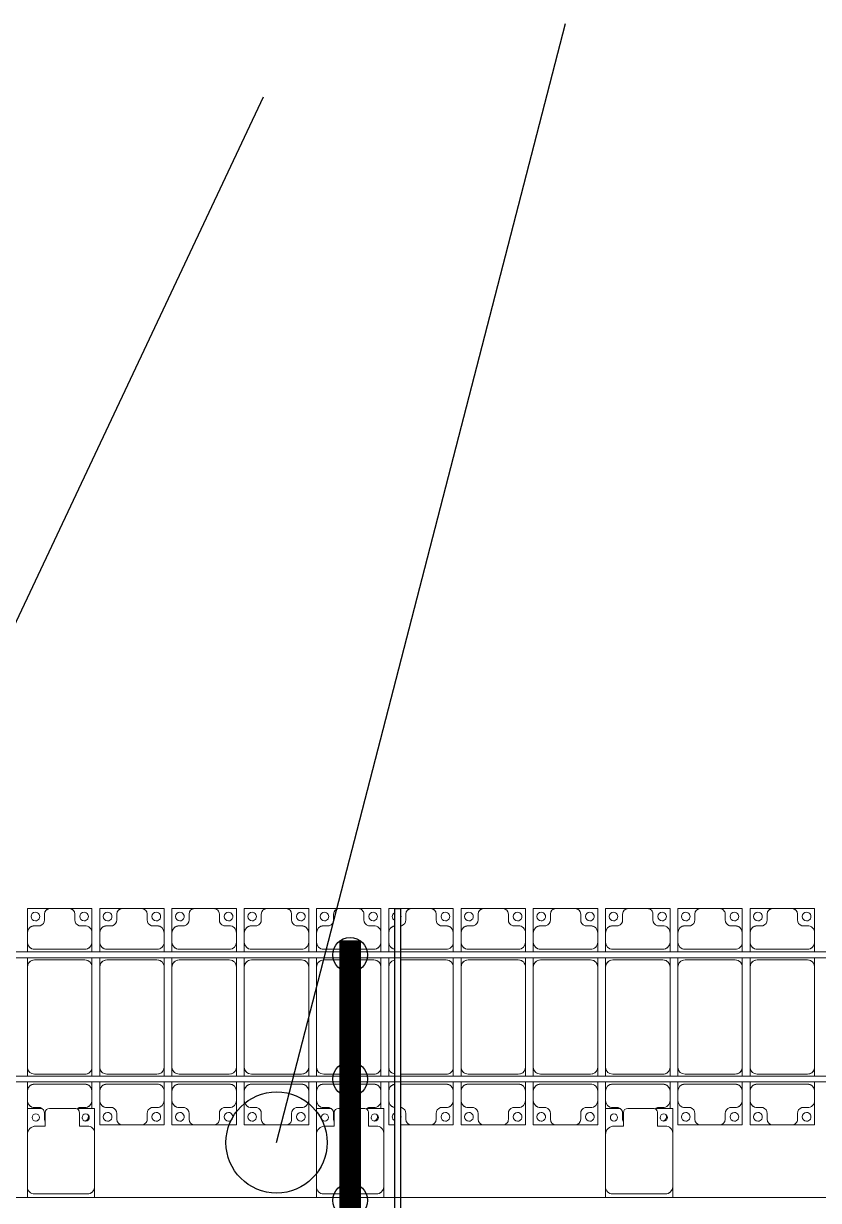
# Model space of a CAD drawing. Header units: millimetres. Extents: x -178706 to 107777, y -87310 to 933.
# Drawn here: x -55151 to -49651, y -7491 to 656 of the extents above; entities that cross this region are included whole.
import ezdxf

# ---------------------------------------------------------------- set-up
doc = ezdxf.new("R2010")
doc.units = ezdxf.units.MM
doc.layers.add('A-GENM', color=13, linetype='Continuous', lineweight=9)
doc.layers.add('S-BEAM', color=12, linetype='Continuous', lineweight=9)
for name, color, linetype in [('GC-BICH NEO', 6, 'Continuous'), ('GC-DAY NEO', 5, 'Continuous'), ('GC-HOP 40x60 GIA CUONG', 1, 'Continuous')]:
    doc.layers.add(name, color=color, linetype=linetype)

# ---------------------------------------------------------------- blocks, each defined once
blk = doc.blocks.new('Dai phao do pin - DẢI PHAO ĐỠ PIN-V58-BỐ TRÍ KHUNG KẾT CẤU BÈ PIN 04')
at = {"layer": 'A-GENM', "color": 7}
for p, q in [((68464.7, 241.6), (68539.7, 241.6)), ((68489.7, 191.6), (68489.7, -173.4)), ((68899.7, 241.6), (68539.7, 241.6)), ((68899.7, 241.6), (69082.2, 241.6)), ((68959.7, 118.2), (68959.7, 181.6)), ((69082.2, 241.6), (69082.2, 142.1)), ((69052.2, 118.2), (68959.7, 118.2)), ((69082.2, -88.2), (69082.2, 88.2)), ((68959.7, -173.4), (68959.7, -118.2)), ((68959.7, -118.2), (69052.2, -118.2)), ((69082.2, -105.4), (69082.2, -223.4)), ((68539.7, -223.4), (68464.7, -223.4)), ((68539.7, -223.4), (68909.7, -223.4)), ((69082.2, -223.4), (68909.7, -223.4))]:
    blk.add_line(p, q, dxfattribs=at)
for centre, radius, start, end in [((68539.7, 191.6), 50, 90, 180), ((68539.7, 191.6), 50, 135, 180), ((68899.7, 181.6), 60, 0, 90), ((68899.7, 181.6), 60, 0, 30), ((69018.6, 183.2), 25, 360, 180), ((69018.6, 183.2), 25, 180, 360), ((69052.2, 88.2), 30, 360, 90), ((69018.6, -161.8), 25, 360, 180), ((69018.6, -161.8), 25, 180, 360), ((69018.6, -161.8), 25, 90, 105), ((69052.2, -88.2), 30, 270, 0), ((69052.2, -88.2), 30, 300, 330), ((68539.7, -173.4), 50, 180, 270), ((68539.7, -173.4), 50, 180, 225), ((68909.7, -173.4), 50, 270, 0), ((68909.7, -173.4), 50, 315, 0)]:
    blk.add_arc(centre, radius, start, end, dxfattribs=at)
blk = doc.blocks.new('Dai phao do pin - DẢI PHAO ĐỠ PIN-V59-BỐ TRÍ KHUNG KẾT CẤU BÈ PIN 04')
at = {"layer": 'A-GENM', "color": 7}
for p, q in [((68464.7, 241.6), (68539.7, 241.6)), ((68489.7, 191.6), (68489.7, -173.4)), ((68899.7, 241.6), (68539.7, 241.6)), ((68899.7, 241.6), (69082.2, 241.6)), ((68959.7, 118.2), (68959.7, 181.6)), ((69082.2, 241.6), (69082.2, 142.1)), ((69052.2, 118.2), (68959.7, 118.2)), ((69082.2, -88.2), (69082.2, 88.2)), ((68959.7, -173.4), (68959.7, -118.2)), ((68959.7, -118.2), (69052.2, -118.2)), ((69082.2, -105.4), (69082.2, -223.4)), ((68539.7, -223.4), (68464.7, -223.4)), ((68539.7, -223.4), (68909.7, -223.4)), ((69082.2, -223.4), (68909.7, -223.4))]:
    blk.add_line(p, q, dxfattribs=at)
for centre, radius, start, end in [((68539.7, 191.6), 50, 90, 180), ((68539.7, 191.6), 50, 135, 180), ((68899.7, 181.6), 60, 0, 90), ((68899.7, 181.6), 60, 0, 30), ((69018.6, 183.2), 25, 360, 180), ((69018.6, 183.2), 25, 180, 360), ((69052.2, 88.2), 30, 360, 90), ((69018.6, -161.8), 25, 360, 180), ((69018.6, -161.8), 25, 180, 360), ((69018.6, -161.8), 25, 90, 105), ((69052.2, -88.2), 30, 270, 0), ((69052.2, -88.2), 30, 300, 330), ((68539.7, -173.4), 50, 180, 270), ((68539.7, -173.4), 50, 180, 225), ((68909.7, -173.4), 50, 270, 0), ((68909.7, -173.4), 50, 315, 0)]:
    blk.add_arc(centre, radius, start, end, dxfattribs=at)
blk = doc.blocks.new('Dầm C52 - Dầm C52-21053-BỐ TRÍ KHUNG KẾT CẤU BÈ PIN 04')
at = {"layer": 'S-BEAM', "color": 1}
blk.add_line((63553.8, -20), (-63553.8, -20), dxfattribs=at)
blk = doc.blocks.new('Dầm C52 - Dầm C52-21054-BỐ TRÍ KHUNG KẾT CẤU BÈ PIN 04')
at = {"layer": 'S-BEAM', "color": 1}
for p, q in [((-63555, 20), (63555, 20)), ((63555, -20), (-63555, -20))]:
    blk.add_line(p, q, dxfattribs=at)
blk = doc.blocks.new('Dầm C52 - Dầm C52-21055-BỐ TRÍ KHUNG KẾT CẤU BÈ PIN 04')
at = {"layer": 'S-BEAM', "color": 1}
for p, q in [((-63556.2, 20), (63556.2, 20)), ((63556.2, -20), (-63556.2, -20))]:
    blk.add_line(p, q, dxfattribs=at)
blk = doc.blocks.new('Dầm C52 - Hộp 40x60-15956-BỐ TRÍ KHUNG KẾT CẤU BÈ PIN 04')
at = {"layer": 'S-BEAM', "color": 3, "lineweight": 25}
for p, q in [((-37158.1, 20), (37158.1, 20)), ((37158.1, 20), (37158.1, -20)), ((37158.1, -20), (-37158.1, -20))]:
    blk.add_line(p, q, dxfattribs=at)
blk = doc.blocks.new('Dai phao do pin - DẢI PHAO ĐỠ PIN-V66-BỐ TRÍ KHUNG KẾT CẤU BÈ PIN 04')
at = {"layer": 'A-GENM', "color": 7}
for p, q in [((68464.7, 241.6), (68539.7, 241.6)), ((68489.7, 191.6), (68489.7, -173.4)), ((68899.7, 241.6), (68539.7, 241.6)), ((68899.7, 241.6), (69082.2, 241.6)), ((68959.7, 118.2), (68959.7, 181.6)), ((69082.2, 241.6), (69082.2, 142.1)), ((69052.2, 118.2), (68959.7, 118.2)), ((69082.2, -88.2), (69082.2, 88.2)), ((68959.7, -173.4), (68959.7, -118.2)), ((68959.7, -118.2), (69052.2, -118.2)), ((69082.2, -105.4), (69082.2, -223.4)), ((68539.7, -223.4), (68464.7, -223.4)), ((68539.7, -223.4), (68909.7, -223.4)), ((69082.2, -223.4), (68909.7, -223.4))]:
    blk.add_line(p, q, dxfattribs=at)
for centre, radius, start, end in [((68539.7, 191.6), 50, 90, 180), ((68539.7, 191.6), 50, 135, 180), ((68899.7, 181.6), 60, 0, 90), ((68899.7, 181.6), 60, 0, 30), ((69018.6, 183.2), 25, 360, 180), ((69018.6, 183.2), 25, 180, 360), ((69052.2, 88.2), 30, 360, 90), ((69018.6, -161.8), 25, 360, 180), ((69018.6, -161.8), 25, 180, 360), ((69018.6, -161.8), 25, 90, 105), ((69052.2, -88.2), 30, 270, 0), ((69052.2, -88.2), 30, 300, 330), ((68539.7, -173.4), 50, 180, 270), ((68539.7, -173.4), 50, 180, 225), ((68909.7, -173.4), 50, 270, 0), ((68909.7, -173.4), 50, 315, 0)]:
    blk.add_arc(centre, radius, start, end, dxfattribs=at)
blk = doc.blocks.new('Dai phaodi lai - DẢI PHAO ĐI LẠI-21666-BỐ TRÍ KHUNG KẾT CẤU BÈ PIN 04')
at = {"layer": 'A-GENM', "color": 7}
for p, q in [((115776.8, 748.4), (115933.1, 748.4)), ((115776.8, 579.3), (115776.8, 748.4)), ((116066.9, 748.4), (115933.1, 748.4)), ((116066.9, 748.4), (116223.2, 748.4)), ((116223.2, 748.4), (116223.2, 579.3)), ((116276.8, 748.4), (116433.1, 748.4)), ((116276.8, 579.3), (116276.8, 748.4)), ((116566.9, 748.4), (116433.1, 748.4)), ((116566.9, 748.4), (116723.2, 748.4)), ((116723.2, 748.4), (116723.2, 579.3)), ((116776.8, 748.4), (116933.1, 748.4)), ((116776.8, 579.3), (116776.8, 748.4)), ((117066.9, 748.4), (116933.1, 748.4)), ((117066.9, 748.4), (117223.2, 748.4)), ((117223.2, 748.4), (117223.2, 579.3)), ((117276.8, 748.4), (117433.1, 748.4)), ((117276.8, 579.3), (117276.8, 748.4)), ((117566.9, 748.4), (117433.1, 748.4)), ((117566.9, 748.4), (117723.2, 748.4)), ((117723.2, 748.4), (117723.2, 579.3)), ((117776.8, 748.4), (117933.1, 748.4)), ((117776.8, 579.3), (117776.8, 748.4)), ((118066.9, 748.4), (117933.1, 748.4)), ((118066.9, 748.4), (118223.2, 748.4)), ((118223.2, 748.4), (118223.2, 579.3)), ((118276.8, 748.4), (118318.3, 748.4)), ((118276.8, 579.3), (118276.8, 748.4)), ((118358.3, 748.4), (118433.1, 748.4)), ((118566.9, 748.4), (118433.1, 748.4)), ((118566.9, 748.4), (118723.2, 748.4)), ((118723.2, 748.4), (118723.2, 579.3)), ((118776.8, 748.4), (118933.1, 748.4)), ((118776.8, 579.3), (118776.8, 748.4)), ((119066.9, 748.4), (118933.1, 748.4)), ((119066.9, 748.4), (119223.2, 748.4)), ((119223.2, 748.4), (119223.2, 579.3)), ((119276.8, 748.4), (119433.1, 748.4)), ((119276.8, 579.3), (119276.8, 748.4)), ((119566.9, 748.4), (119433.1, 748.4)), ((119566.9, 748.4), (119723.2, 748.4)), ((119723.2, 748.4), (119723.2, 579.3)), ((119776.8, 748.4), (119933.1, 748.4)), ((119776.8, 579.3), (119776.8, 748.4)), ((120066.9, 748.4), (119933.1, 748.4)), ((120066.9, 748.4), (120223.2, 748.4)), ((120223.2, 748.4), (120223.2, 579.3)), ((120276.8, 748.4), (120433.1, 748.4)), ((120276.8, 579.3), (120276.8, 748.4)), ((120566.9, 748.4), (120433.1, 748.4)), ((120566.9, 748.4), (120723.2, 748.4)), ((120723.2, 748.4), (120723.2, 579.3)), ((120776.8, 748.4), (120933.1, 748.4)), ((120776.8, 579.3), (120776.8, 748.4)), ((121066.9, 748.4), (120933.1, 748.4)), ((121066.9, 748.4), (121223.2, 748.4)), ((121223.2, 748.4), (121223.2, 579.3)), ((115895.1, 710.4), (115895.1, 670.7)), ((116104.9, 670.7), (116104.9, 710.4)), ((116395.1, 710.4), (116395.1, 670.7)), ((116604.9, 670.7), (116604.9, 710.4)), ((116895.1, 710.4), (116895.1, 670.7)), ((117104.9, 670.7), (117104.9, 710.4)), ((117395.1, 710.4), (117395.1, 670.7)), ((117604.9, 670.7), (117604.9, 710.4)), ((117895.1, 710.4), (117895.1, 670.7)), ((118104.9, 670.7), (118104.9, 710.4)), ((118395.1, 710.4), (118395.1, 670.7)), ((118604.9, 670.7), (118604.9, 710.4)), ((118895.1, 710.4), (118895.1, 670.7)), ((119104.9, 670.7), (119104.9, 710.4)), ((119395.1, 710.4), (119395.1, 670.7)), ((119604.9, 670.7), (119604.9, 710.4)), ((119895.1, 710.4), (119895.1, 670.7)), ((120104.9, 670.7), (120104.9, 710.4)), ((120395.1, 710.4), (120395.1, 670.7)), ((120604.9, 670.7), (120604.9, 710.4)), ((120895.1, 710.4), (120895.1, 670.7)), ((121104.9, 670.7), (121104.9, 710.4)), ((115776.8, 579.3), (115776.8, 516.7)), ((115864.3, 629.3), (115826.8, 629.3)), ((116173.2, 629.3), (116135.7, 629.3)), ((116223.2, 516.7), (116223.2, 579.3)), ((116276.8, 579.3), (116276.8, 516.7)), ((116364.3, 629.3), (116326.8, 629.3)), ((116673.2, 629.3), (116635.7, 629.3)), ((116723.2, 516.7), (116723.2, 579.3)), ((116776.8, 579.3), (116776.8, 516.7)), ((116864.3, 629.3), (116826.8, 629.3)), ((117173.2, 629.3), (117135.7, 629.3)), ((117223.2, 516.7), (117223.2, 579.3)), ((117276.8, 579.3), (117276.8, 516.7)), ((117364.3, 629.3), (117326.8, 629.3)), ((117673.2, 629.3), (117635.7, 629.3)), ((117723.2, 516.7), (117723.2, 579.3)), ((117776.8, 579.3), (117776.8, 516.7)), ((117864.3, 629.3), (117826.8, 629.3)), ((118173.2, 629.3), (118135.7, 629.3)), ((118223.2, 516.7), (118223.2, 579.3)), ((118276.8, 579.3), (118276.8, 516.7)), ((118364.3, 629.3), (118358.3, 629.3)), ((118673.2, 629.3), (118635.7, 629.3)), ((118723.2, 516.7), (118723.2, 579.3)), ((118776.8, 579.3), (118776.8, 516.7)), ((118864.3, 629.3), (118826.8, 629.3)), ((119173.2, 629.3), (119135.7, 629.3)), ((119223.2, 516.7), (119223.2, 579.3)), ((119276.8, 579.3), (119276.8, 516.7)), ((119364.3, 629.3), (119326.8, 629.3)), ((119673.2, 629.3), (119635.7, 629.3)), ((119723.2, 516.7), (119723.2, 579.3)), ((119776.8, 579.3), (119776.8, 516.7)), ((119864.3, 629.3), (119826.8, 629.3)), ((120173.2, 629.3), (120135.7, 629.3)), ((120223.2, 516.7), (120223.2, 579.3)), ((120276.8, 579.3), (120276.8, 516.7)), ((120364.3, 629.3), (120326.8, 629.3)), ((120673.2, 629.3), (120635.7, 629.3)), ((120723.2, 516.7), (120723.2, 579.3)), ((120776.8, 579.3), (120776.8, 516.7)), ((120864.3, 629.3), (120826.8, 629.3)), ((121173.2, 629.3), (121135.7, 629.3)), ((121223.2, 516.7), (121223.2, 579.3)), ((115776.8, 447.9), (115776.8, 516.7)), ((116223.2, 516.7), (116223.2, 447.9)), ((116276.8, 447.9), (116276.8, 516.7)), ((116723.2, 516.7), (116723.2, 447.9)), ((116776.8, 447.9), (116776.8, 516.7)), ((117223.2, 516.7), (117223.2, 447.9)), ((117276.8, 447.9), (117276.8, 516.7)), ((117723.2, 516.7), (117723.2, 447.9)), ((117776.8, 447.9), (117776.8, 516.7)), ((118223.2, 516.7), (118223.2, 447.9)), ((118276.8, 447.9), (118276.8, 516.7)), ((118723.2, 516.7), (118723.2, 447.9)), ((118776.8, 447.9), (118776.8, 516.7)), ((119223.2, 516.7), (119223.2, 447.9)), ((119276.8, 447.9), (119276.8, 516.7)), ((119723.2, 516.7), (119723.2, 447.9)), ((119776.8, 447.9), (119776.8, 516.7)), ((120223.2, 516.7), (120223.2, 447.9)), ((120276.8, 447.9), (120276.8, 516.7)), ((120723.2, 516.7), (120723.2, 447.9)), ((120776.8, 447.9), (120776.8, 516.7)), ((121223.2, 516.7), (121223.2, 447.9)), ((115776.8, 343.3), (115776.8, 407.9)), ((115826.8, 466.7), (116173.2, 466.7)), ((116223.2, 407.9), (116223.2, 343.3)), ((116276.8, 343.3), (116276.8, 407.9)), ((116326.8, 466.7), (116673.2, 466.7)), ((116723.2, 407.9), (116723.2, 343.3)), ((116776.8, 343.3), (116776.8, 407.9)), ((116826.8, 466.7), (117173.2, 466.7)), ((117223.2, 407.9), (117223.2, 343.3)), ((117276.8, 343.3), (117276.8, 407.9)), ((117326.8, 466.7), (117673.2, 466.7)), ((117723.2, 407.9), (117723.2, 343.3)), ((117776.8, 343.3), (117776.8, 407.9)), ((117826.8, 466.7), (118173.2, 466.7)), ((118223.2, 407.9), (118223.2, 343.3)), ((118276.8, 343.3), (118276.8, 407.9)), ((118358.3, 466.7), (118673.2, 466.7)), ((118723.2, 407.9), (118723.2, 343.3)), ((118776.8, 343.3), (118776.8, 407.9)), ((118826.8, 466.7), (119173.2, 466.7)), ((119223.2, 407.9), (119223.2, 343.3)), ((119276.8, 343.3), (119276.8, 407.9)), ((119326.8, 466.7), (119673.2, 466.7)), ((119723.2, 407.9), (119723.2, 343.3)), ((119776.8, 343.3), (119776.8, 407.9)), ((119826.8, 466.7), (120173.2, 466.7)), ((120223.2, 407.9), (120223.2, 343.3)), ((120276.8, 343.3), (120276.8, 407.9)), ((120326.8, 466.7), (120673.2, 466.7)), ((120723.2, 407.9), (120723.2, 343.3)), ((120776.8, 343.3), (120776.8, 407.9)), ((120826.8, 466.7), (121173.2, 466.7)), ((121223.2, 407.9), (121223.2, 343.3)), ((115776.8, 343.3), (115776.8, -348.3)), ((116173.2, 393.3), (115826.8, 393.3)), ((116223.2, -348.3), (116223.2, 343.3)), ((116276.8, 343.3), (116276.8, -348.3)), ((116673.2, 393.3), (116326.8, 393.3)), ((116723.2, -348.3), (116723.2, 343.3)), ((116776.8, 343.3), (116776.8, -348.3)), ((117173.2, 393.3), (116826.8, 393.3)), ((117223.2, -348.3), (117223.2, 343.3)), ((117276.8, 343.3), (117276.8, -348.3)), ((117673.2, 393.3), (117326.8, 393.3)), ((117723.2, -348.3), (117723.2, 343.3)), ((117776.8, 343.3), (117776.8, -348.3)), ((118173.2, 393.3), (117826.8, 393.3)), ((118223.2, -348.3), (118223.2, 343.3)), ((118276.8, 343.3), (118276.8, -348.3)), ((118673.2, 393.3), (118358.3, 393.3)), ((118723.2, -348.3), (118723.2, 343.3)), ((118776.8, 343.3), (118776.8, -348.3)), ((119173.2, 393.3), (118826.8, 393.3)), ((119223.2, -348.3), (119223.2, 343.3)), ((119276.8, 343.3), (119276.8, -348.3)), ((119673.2, 393.3), (119326.8, 393.3)), ((119723.2, -348.3), (119723.2, 343.3)), ((119776.8, 343.3), (119776.8, -348.3)), ((120173.2, 393.3), (119826.8, 393.3)), ((120223.2, -348.3), (120223.2, 343.3)), ((120276.8, 343.3), (120276.8, -348.3)), ((120673.2, 393.3), (120326.8, 393.3)), ((120723.2, -348.3), (120723.2, 343.3)), ((120776.8, 343.3), (120776.8, -348.3)), ((121173.2, 393.3), (120826.8, 393.3)), ((121223.2, -348.3), (121223.2, 343.3)), ((115776.8, -412.1), (115776.8, -348.3)), ((115826.8, -398.3), (116173.2, -398.3)), ((116223.2, -348.3), (116223.2, -412.1)), ((116276.8, -412.1), (116276.8, -348.3)), ((116326.8, -398.3), (116673.2, -398.3)), ((116723.2, -348.3), (116723.2, -412.1)), ((116776.8, -412.1), (116776.8, -348.3)), ((116826.8, -398.3), (117173.2, -398.3)), ((117223.2, -348.3), (117223.2, -412.1)), ((117276.8, -412.1), (117276.8, -348.3)), ((117326.8, -398.3), (117673.2, -398.3)), ((117723.2, -348.3), (117723.2, -412.1)), ((117776.8, -412.1), (117776.8, -348.3)), ((117826.8, -398.3), (118173.2, -398.3)), ((118223.2, -348.3), (118223.2, -412.1)), ((118276.8, -412.1), (118276.8, -348.3)), ((118358.3, -398.3), (118673.2, -398.3)), ((118723.2, -348.3), (118723.2, -412.1)), ((118776.8, -412.1), (118776.8, -348.3)), ((118826.8, -398.3), (119173.2, -398.3)), ((119223.2, -348.3), (119223.2, -412.1)), ((119276.8, -412.1), (119276.8, -348.3)), ((119326.8, -398.3), (119673.2, -398.3)), ((119723.2, -348.3), (119723.2, -412.1)), ((119776.8, -412.1), (119776.8, -348.3)), ((119826.8, -398.3), (120173.2, -398.3)), ((120223.2, -348.3), (120223.2, -412.1)), ((120276.8, -412.1), (120276.8, -348.3)), ((120326.8, -398.3), (120673.2, -398.3)), ((120723.2, -348.3), (120723.2, -412.1)), ((120776.8, -412.1), (120776.8, -348.3)), ((120826.8, -398.3), (121173.2, -398.3)), ((121223.2, -348.3), (121223.2, -412.1)), ((115776.8, -516.7), (115776.8, -452.1)), ((116173.2, -466.7), (115826.8, -466.7)), ((116223.2, -452.1), (116223.2, -516.7)), ((116276.8, -516.7), (116276.8, -452.1)), ((116673.2, -466.7), (116326.8, -466.7)), ((116723.2, -452.1), (116723.2, -516.7)), ((116776.8, -516.7), (116776.8, -452.1)), ((117173.2, -466.7), (116826.8, -466.7)), ((117223.2, -452.1), (117223.2, -516.7)), ((117276.8, -516.7), (117276.8, -452.1)), ((117673.2, -466.7), (117326.8, -466.7)), ((117723.2, -452.1), (117723.2, -516.7)), ((117776.8, -516.7), (117776.8, -452.1)), ((118173.2, -466.7), (117826.8, -466.7)), ((118223.2, -452.1), (118223.2, -516.7)), ((118276.8, -516.7), (118276.8, -452.1)), ((118673.2, -466.7), (118358.3, -466.7)), ((118723.2, -452.1), (118723.2, -516.7)), ((118776.8, -516.7), (118776.8, -452.1)), ((119173.2, -466.7), (118826.8, -466.7)), ((119223.2, -452.1), (119223.2, -516.7)), ((119276.8, -516.7), (119276.8, -452.1)), ((119673.2, -466.7), (119326.8, -466.7)), ((119723.2, -452.1), (119723.2, -516.7)), ((119776.8, -516.7), (119776.8, -452.1)), ((120173.2, -466.7), (119826.8, -466.7)), ((120223.2, -452.1), (120223.2, -516.7)), ((120276.8, -516.7), (120276.8, -452.1)), ((120673.2, -466.7), (120326.8, -466.7)), ((120723.2, -452.1), (120723.2, -516.7)), ((120776.8, -516.7), (120776.8, -452.1)), ((121173.2, -466.7), (120826.8, -466.7)), ((121223.2, -452.1), (121223.2, -516.7)), ((115776.8, -516.7), (115776.8, -579.3)), ((116223.2, -579.3), (116223.2, -516.7)), ((116276.8, -516.7), (116276.8, -579.3)), ((116723.2, -579.3), (116723.2, -516.7)), ((116776.8, -516.7), (116776.8, -579.3)), ((117223.2, -579.3), (117223.2, -516.7)), ((117276.8, -516.7), (117276.8, -579.3)), ((117723.2, -579.3), (117723.2, -516.7)), ((117776.8, -516.7), (117776.8, -579.3)), ((118223.2, -579.3), (118223.2, -516.7)), ((118276.8, -516.7), (118276.8, -579.3)), ((118723.2, -579.3), (118723.2, -516.7)), ((118776.8, -516.7), (118776.8, -579.3)), ((119223.2, -579.3), (119223.2, -516.7)), ((119276.8, -516.7), (119276.8, -579.3)), ((119723.2, -579.3), (119723.2, -516.7)), ((119776.8, -516.7), (119776.8, -579.3)), ((120223.2, -579.3), (120223.2, -516.7)), ((120276.8, -516.7), (120276.8, -579.3)), ((120723.2, -579.3), (120723.2, -516.7)), ((120776.8, -516.7), (120776.8, -579.3)), ((121223.2, -579.3), (121223.2, -516.7)), ((115776.8, -634.6), (115776.8, -579.3)), ((115826.8, -629.3), (115864.3, -629.3)), ((116135.7, -629.3), (116173.2, -629.3)), ((116223.2, -579.3), (116223.2, -637.1)), ((116276.8, -748.4), (116276.8, -579.3)), ((116326.8, -629.3), (116364.3, -629.3)), ((116635.7, -629.3), (116673.2, -629.3)), ((116723.2, -579.3), (116723.2, -748.4)), ((116776.8, -748.4), (116776.8, -579.3)), ((116826.8, -629.3), (116864.3, -629.3)), ((117135.7, -629.3), (117173.2, -629.3)), ((117223.2, -579.3), (117223.2, -748.4)), ((117276.8, -748.4), (117276.8, -579.3)), ((117326.8, -629.3), (117364.3, -629.3)), ((117635.7, -629.3), (117673.2, -629.3)), ((117723.2, -579.3), (117723.2, -748.4)), ((117776.8, -634.6), (117776.8, -579.3)), ((117826.8, -629.3), (117864.3, -629.3)), ((118135.7, -629.3), (118173.2, -629.3)), ((118223.2, -579.3), (118223.2, -637.1)), ((118276.8, -748.4), (118276.8, -579.3)), ((118358.3, -629.3), (118364.3, -629.3)), ((118635.7, -629.3), (118673.2, -629.3)), ((118723.2, -579.3), (118723.2, -748.4)), ((118776.8, -748.4), (118776.8, -579.3)), ((118826.8, -629.3), (118864.3, -629.3)), ((119135.7, -629.3), (119173.2, -629.3)), ((119223.2, -579.3), (119223.2, -748.4)), ((119276.8, -748.4), (119276.8, -579.3)), ((119326.8, -629.3), (119364.3, -629.3)), ((119635.7, -629.3), (119673.2, -629.3)), ((119723.2, -579.3), (119723.2, -748.4)), ((119776.8, -634.6), (119776.8, -579.3)), ((119826.8, -629.3), (119864.3, -629.3)), ((120135.7, -629.3), (120173.2, -629.3)), ((120223.2, -579.3), (120223.2, -637.1)), ((120276.8, -748.4), (120276.8, -579.3)), ((120326.8, -629.3), (120364.3, -629.3)), ((120635.7, -629.3), (120673.2, -629.3)), ((120723.2, -579.3), (120723.2, -748.4)), ((120776.8, -748.4), (120776.8, -579.3)), ((120826.8, -629.3), (120864.3, -629.3)), ((121135.7, -629.3), (121173.2, -629.3)), ((121223.2, -579.3), (121223.2, -748.4)), ((115895.1, -670.7), (115895.1, -710.4)), ((116395.1, -670.7), (116395.1, -710.4)), ((116604.9, -710.4), (116604.9, -670.7)), ((116895.1, -670.7), (116895.1, -710.4)), ((117104.9, -710.4), (117104.9, -670.7)), ((117395.1, -670.7), (117395.1, -710.4)), ((117604.9, -710.4), (117604.9, -670.7)), ((117895.1, -670.7), (117895.1, -710.4)), ((118395.1, -670.7), (118395.1, -710.4)), ((118604.9, -710.4), (118604.9, -670.7)), ((118895.1, -670.7), (118895.1, -710.4)), ((119104.9, -710.4), (119104.9, -670.7)), ((119395.1, -670.7), (119395.1, -710.4)), ((119604.9, -710.4), (119604.9, -670.7)), ((119895.1, -670.7), (119895.1, -710.4)), ((120395.1, -670.7), (120395.1, -710.4)), ((120604.9, -710.4), (120604.9, -670.7)), ((120895.1, -670.7), (120895.1, -710.4)), ((121104.9, -710.4), (121104.9, -670.7)), ((116433.1, -748.4), (116276.8, -748.4)), ((116433.1, -748.4), (116566.9, -748.4)), ((116723.2, -748.4), (116566.9, -748.4)), ((116933.1, -748.4), (116776.8, -748.4)), ((116933.1, -748.4), (117066.9, -748.4)), ((117223.2, -748.4), (117066.9, -748.4)), ((117433.1, -748.4), (117276.8, -748.4)), ((117433.1, -748.4), (117566.9, -748.4)), ((117723.2, -748.4), (117566.9, -748.4)), ((118318.3, -748.4), (118276.8, -748.4)), ((118433.1, -748.4), (118358.3, -748.4)), ((118433.1, -748.4), (118566.9, -748.4)), ((118723.2, -748.4), (118566.9, -748.4)), ((118933.1, -748.4), (118776.8, -748.4)), ((118933.1, -748.4), (119066.9, -748.4)), ((119223.2, -748.4), (119066.9, -748.4)), ((119433.1, -748.4), (119276.8, -748.4)), ((119433.1, -748.4), (119566.9, -748.4)), ((119723.2, -748.4), (119566.9, -748.4)), ((120433.1, -748.4), (120276.8, -748.4)), ((120433.1, -748.4), (120566.9, -748.4)), ((120723.2, -748.4), (120566.9, -748.4)), ((120933.1, -748.4), (120776.8, -748.4)), ((120933.1, -748.4), (121066.9, -748.4)), ((121223.2, -748.4), (121066.9, -748.4))]:
    blk.add_line(p, q, dxfattribs=at)
for centre, radius, start, end in [((115933.1, 710.4), 38, 90, 180), ((115933.1, 710.4), 38, 90, 135), ((116066.9, 710.4), 38, 0, 90), ((116066.9, 710.4), 38, 45, 90), ((116433.1, 710.4), 38, 90, 180), ((116433.1, 710.4), 38, 90, 135), ((116566.9, 710.4), 38, 0, 90), ((116566.9, 710.4), 38, 45, 90), ((116933.1, 710.4), 38, 90, 180), ((116933.1, 710.4), 38, 90, 135), ((117066.9, 710.4), 38, 360, 90), ((117066.9, 710.4), 38, 45, 90), ((117433.1, 710.4), 38, 90, 180), ((117433.1, 710.4), 38, 90, 135), ((117566.9, 710.4), 38, 0, 90), ((117566.9, 710.4), 38, 45, 90), ((117933.1, 710.4), 38, 90, 180), ((117933.1, 710.4), 38, 90, 135), ((118066.9, 710.4), 38, 360, 90), ((118066.9, 710.4), 38, 45, 90), ((118433.1, 710.4), 38, 90, 180), ((118433.1, 710.4), 38, 90, 135), ((118566.9, 710.4), 38, 0, 90), ((118566.9, 710.4), 38, 45, 90), ((118933.1, 710.4), 38, 90, 180), ((118933.1, 710.4), 38, 90, 135), ((119066.9, 710.4), 38, 0, 90), ((119066.9, 710.4), 38, 45, 90), ((119433.1, 710.4), 38, 90, 180), ((119433.1, 710.4), 38, 90, 135), ((119566.9, 710.4), 38, 0, 90), ((119566.9, 710.4), 38, 45, 90), ((119933.1, 710.4), 38, 90, 180), ((119933.1, 710.4), 38, 90, 135), ((120066.9, 710.4), 38, 360, 90), ((120066.9, 710.4), 38, 45, 90), ((120433.1, 710.4), 38, 90, 180), ((120433.1, 710.4), 38, 90, 135), ((120566.9, 710.4), 38, 360, 90), ((120566.9, 710.4), 38, 45, 90), ((120933.1, 710.4), 38, 90, 180), ((120933.1, 710.4), 38, 90, 135), ((121066.9, 710.4), 38, 0, 90), ((121066.9, 710.4), 38, 45, 90), ((115831.6, 693.3), 30, 90, 270), ((115831.6, 693.3), 30, 270, 90), ((115855.2, 668.2), 40, 283.18854, 3.50807), ((116144.8, 668.2), 40, 176.49193, 256.81146), ((116168.4, 693.3), 30, 90, 270), ((116168.4, 693.3), 30, 270, 90), ((116331.6, 693.3), 30, 90, 270), ((116331.6, 693.3), 30, 270, 90), ((116355.2, 668.2), 40, 283.18854, 3.50807), ((116644.8, 668.2), 40, 176.49193, 256.81146), ((116668.4, 693.3), 30, 90, 270), ((116668.4, 693.3), 30, 270, 90), ((116831.6, 693.3), 30, 90, 270), ((116831.6, 693.3), 30, 270, 90), ((116855.2, 668.2), 40, 283.18854, 3.50807), ((117144.8, 668.2), 40, 176.49193, 256.81146), ((117168.4, 693.3), 30, 90, 270), ((117168.4, 693.3), 30, 270, 90), ((117331.6, 693.3), 30, 90, 270), ((117331.6, 693.3), 30, 270, 90), ((117355.2, 668.2), 40, 283.18854, 3.50807), ((117644.8, 668.2), 40, 176.49193, 256.81146), ((117668.4, 693.3), 30, 90, 270), ((117668.4, 693.3), 30, 270, 90), ((117831.6, 693.3), 30, 90, 270), ((117831.6, 693.3), 30, 270, 90), ((117855.2, 668.2), 40, 283.18854, 3.50807), ((118144.8, 668.2), 40, 176.49193, 256.81146), ((118168.4, 693.3), 30, 90, 270), ((118168.4, 693.3), 30, 270, 90), ((118331.6, 693.3), 30, 120, 240), ((118331.6, 693.3), 30, 345, 15), ((118355.2, 668.2), 40, 283.18854, 3.50807), ((118644.8, 668.2), 40, 176.49193, 256.81146), ((118668.4, 693.3), 30, 90, 270), ((118668.4, 693.3), 30, 270, 90), ((118831.6, 693.3), 30, 90, 270), ((118831.6, 693.3), 30, 270, 90), ((118855.2, 668.2), 40, 283.18854, 3.50807), ((119144.8, 668.2), 40, 176.49193, 256.81146), ((119168.4, 693.3), 30, 90, 270), ((119168.4, 693.3), 30, 270, 90), ((119331.6, 693.3), 30, 90, 270), ((119331.6, 693.3), 30, 270, 90), ((119355.2, 668.2), 40, 283.18854, 3.50807), ((119644.8, 668.2), 40, 176.49193, 256.81146), ((119668.4, 693.3), 30, 90, 270), ((119668.4, 693.3), 30, 270, 90), ((119831.6, 693.3), 30, 90, 270), ((119831.6, 693.3), 30, 270, 90), ((119855.2, 668.2), 40, 283.18854, 3.50807), ((120144.8, 668.2), 40, 176.49193, 256.81146), ((120168.4, 693.3), 30, 90, 270), ((120168.4, 693.3), 30, 270, 90), ((120331.6, 693.3), 30, 90, 270), ((120331.6, 693.3), 30, 270, 90), ((120355.2, 668.2), 40, 283.18854, 3.50807), ((120644.8, 668.2), 40, 176.49193, 256.81146), ((120668.4, 693.3), 30, 90, 270), ((120668.4, 693.3), 30, 270, 90), ((120831.6, 693.3), 30, 90, 270), ((120831.6, 693.3), 30, 270, 90), ((120855.2, 668.2), 40, 283.18854, 3.50807), ((121144.8, 668.2), 40, 176.49193, 256.81146), ((121168.4, 693.3), 30, 90, 270), ((121168.4, 693.3), 30, 270, 90), ((115826.8, 579.3), 50, 90, 180), ((115826.8, 579.3), 50, 90, 135), ((116173.2, 579.3), 50, 360, 90), ((116173.2, 579.3), 50, 45, 90), ((116326.8, 579.3), 50, 90, 180), ((116326.8, 579.3), 50, 90, 135), ((116673.2, 579.3), 50, 0, 90), ((116673.2, 579.3), 50, 45, 90), ((116826.8, 579.3), 50, 90, 180), ((116826.8, 579.3), 50, 90, 135), ((117173.2, 579.3), 50, 360, 90), ((117173.2, 579.3), 50, 45, 90), ((117326.8, 579.3), 50, 90, 180), ((117326.8, 579.3), 50, 90, 135), ((117673.2, 579.3), 50, 0, 90), ((117673.2, 579.3), 50, 45, 90), ((117826.8, 579.3), 50, 90, 180), ((117826.8, 579.3), 50, 90, 135), ((118173.2, 579.3), 50, 360, 90), ((118173.2, 579.3), 50, 45, 90), ((118326.8, 579.3), 50, 105, 180), ((118326.8, 579.3), 50, 105, 135), ((118673.2, 579.3), 50, 0, 90), ((118673.2, 579.3), 50, 45, 90), ((118826.8, 579.3), 50, 90, 180), ((118826.8, 579.3), 50, 90, 135), ((119173.2, 579.3), 50, 360, 90), ((119173.2, 579.3), 50, 45, 90), ((119326.8, 579.3), 50, 90, 180), ((119326.8, 579.3), 50, 90, 135), ((119673.2, 579.3), 50, 0, 90), ((119673.2, 579.3), 50, 45, 90), ((119826.8, 579.3), 50, 90, 180), ((119826.8, 579.3), 50, 90, 135), ((120173.2, 579.3), 50, 360, 90), ((120173.2, 579.3), 50, 45, 90), ((120326.8, 579.3), 50, 90, 180), ((120326.8, 579.3), 50, 90, 135), ((120673.2, 579.3), 50, 0, 90), ((120673.2, 579.3), 50, 45, 90), ((120826.8, 579.3), 50, 90, 180), ((120826.8, 579.3), 50, 90, 135), ((121173.2, 579.3), 50, 360, 90), ((121173.2, 579.3), 50, 45, 90), ((115826.8, 516.7), 50, 180, 270), ((116173.2, 516.7), 50, 270, 360), ((116326.8, 516.7), 50, 180, 270), ((116673.2, 516.7), 50, 270, 0), ((116826.8, 516.7), 50, 180, 270), ((117173.2, 516.7), 50, 270, 360), ((117326.8, 516.7), 50, 180, 270), ((117673.2, 516.7), 50, 270, 0), ((117826.8, 516.7), 50, 180, 270), ((118173.2, 516.7), 50, 270, 360), ((118326.8, 516.7), 50, 180, 255), ((118673.2, 516.7), 50, 270, 0), ((118826.8, 516.7), 50, 180, 270), ((119173.2, 516.7), 50, 270, 360), ((119326.8, 516.7), 50, 180, 270), ((119673.2, 516.7), 50, 270, 0), ((119826.8, 516.7), 50, 180, 270), ((120173.2, 516.7), 50, 270, 360), ((120326.8, 516.7), 50, 180, 270), ((120673.2, 516.7), 50, 270, 0), ((120826.8, 516.7), 50, 180, 270), ((121173.2, 516.7), 50, 270, 360), ((115826.8, 516.7), 50, 225, 270), ((116173.2, 516.7), 50, 270, 315), ((116326.8, 516.7), 50, 225, 270), ((116673.2, 516.7), 50, 270, 315), ((116826.8, 516.7), 50, 225, 270), ((117173.2, 516.7), 50, 270, 315), ((117326.8, 516.7), 50, 225, 270), ((117673.2, 516.7), 50, 270, 315), ((117826.8, 516.7), 50, 225, 270), ((118173.2, 516.7), 50, 270, 315), ((118326.8, 516.7), 50, 225, 255), ((118673.2, 516.7), 50, 270, 315), ((118826.8, 516.7), 50, 225, 270), ((119173.2, 516.7), 50, 270, 315), ((119326.8, 516.7), 50, 225, 270), ((119673.2, 516.7), 50, 270, 315), ((119826.8, 516.7), 50, 225, 270), ((120173.2, 516.7), 50, 270, 315), ((120326.8, 516.7), 50, 225, 270), ((120673.2, 516.7), 50, 270, 315), ((120826.8, 516.7), 50, 225, 270), ((121173.2, 516.7), 50, 270, 315), ((115826.8, 343.3), 50, 90, 180), ((115826.8, 343.3), 50, 105, 180), ((116173.2, 343.3), 50, 360, 90), ((116173.2, 343.3), 50, 30, 75), ((116326.8, 343.3), 50, 90, 180), ((116326.8, 343.3), 50, 105, 180), ((116673.2, 343.3), 50, 360, 90), ((116673.2, 343.3), 50, 30, 75), ((116826.8, 343.3), 50, 90, 180), ((116826.8, 343.3), 50, 105, 180), ((117173.2, 343.3), 50, 0, 90), ((117173.2, 343.3), 50, 30, 75), ((117326.8, 343.3), 50, 90, 180), ((117326.8, 343.3), 50, 105, 180), ((117673.2, 343.3), 50, 360, 90), ((117673.2, 343.3), 50, 30, 75), ((117826.8, 343.3), 50, 90, 180), ((117826.8, 343.3), 50, 105, 180), ((118173.2, 343.3), 50, 0, 90), ((118173.2, 343.3), 50, 30, 75), ((118326.8, 343.3), 50, 105, 180), ((118326.8, 343.3), 50, 105, 180), ((118673.2, 343.3), 50, 360, 90), ((118673.2, 343.3), 50, 30, 75), ((118826.8, 343.3), 50, 90, 180), ((118826.8, 343.3), 50, 105, 180), ((119173.2, 343.3), 50, 360, 90), ((119173.2, 343.3), 50, 30, 75), ((119326.8, 343.3), 50, 90, 180), ((119326.8, 343.3), 50, 105, 180), ((119673.2, 343.3), 50, 360, 90), ((119673.2, 343.3), 50, 30, 75), ((119826.8, 343.3), 50, 90, 180), ((119826.8, 343.3), 50, 105, 180), ((120173.2, 343.3), 50, 0, 90), ((120173.2, 343.3), 50, 30, 75), ((120326.8, 343.3), 50, 90, 180), ((120326.8, 343.3), 50, 105, 180), ((120673.2, 343.3), 50, 360, 90), ((120673.2, 343.3), 50, 30, 75), ((120826.8, 343.3), 50, 90, 180), ((120826.8, 343.3), 50, 105, 180), ((121173.2, 343.3), 50, 0, 90), ((121173.2, 343.3), 50, 30, 75), ((115826.8, -348.3), 50, 180, 270), ((115826.8, -348.3), 50, 195, 240), ((116173.2, -348.3), 50, 270, 0), ((116173.2, -348.3), 50, 270, 345), ((116326.8, -348.3), 50, 180, 270), ((116326.8, -348.3), 50, 195, 240), ((116673.2, -348.3), 50, 270, 360), ((116673.2, -348.3), 50, 270, 345), ((116826.8, -348.3), 50, 180, 270), ((116826.8, -348.3), 50, 195, 240), ((117173.2, -348.3), 50, 270, 360), ((117173.2, -348.3), 50, 270, 345), ((117326.8, -348.3), 50, 180, 270), ((117326.8, -348.3), 50, 195, 240), ((117673.2, -348.3), 50, 270, 360), ((117673.2, -348.3), 50, 270, 345), ((117826.8, -348.3), 50, 180, 270), ((117826.8, -348.3), 50, 195, 240), ((118173.2, -348.3), 50, 270, 0), ((118173.2, -348.3), 50, 270, 345), ((118326.8, -348.3), 50, 180, 255), ((118326.8, -348.3), 50, 195, 240), ((118673.2, -348.3), 50, 270, 0), ((118673.2, -348.3), 50, 270, 345), ((118826.8, -348.3), 50, 180, 270), ((118826.8, -348.3), 50, 195, 240), ((119173.2, -348.3), 50, 270, 360), ((119173.2, -348.3), 50, 270, 345), ((119326.8, -348.3), 50, 180, 270), ((119326.8, -348.3), 50, 195, 240), ((119673.2, -348.3), 50, 270, 360), ((119673.2, -348.3), 50, 270, 345), ((119826.8, -348.3), 50, 180, 270), ((119826.8, -348.3), 50, 195, 240), ((120173.2, -348.3), 50, 270, 0), ((120173.2, -348.3), 50, 270, 345), ((120326.8, -348.3), 50, 180, 270), ((120326.8, -348.3), 50, 195, 240), ((120673.2, -348.3), 50, 270, 360), ((120673.2, -348.3), 50, 270, 345), ((120826.8, -348.3), 50, 180, 270), ((120826.8, -348.3), 50, 195, 240), ((121173.2, -348.3), 50, 270, 360), ((121173.2, -348.3), 50, 270, 345), ((115826.8, -516.7), 50, 90, 180), ((115826.8, -516.7), 50, 90, 135), ((116173.2, -516.7), 50, 0, 90), ((116173.2, -516.7), 50, 45, 90), ((116326.8, -516.7), 50, 90, 180), ((116326.8, -516.7), 50, 90, 135), ((116673.2, -516.7), 50, 360, 90), ((116673.2, -516.7), 50, 45, 90), ((116826.8, -516.7), 50, 90, 180), ((116826.8, -516.7), 50, 90, 135), ((117173.2, -516.7), 50, 0, 90), ((117173.2, -516.7), 50, 45, 90), ((117326.8, -516.7), 50, 90, 180), ((117326.8, -516.7), 50, 90, 135), ((117673.2, -516.7), 50, 0, 90), ((117673.2, -516.7), 50, 45, 90), ((117826.8, -516.7), 50, 90, 180), ((117826.8, -516.7), 50, 90, 135), ((118173.2, -516.7), 50, 0, 90), ((118173.2, -516.7), 50, 45, 90), ((118326.8, -516.7), 50, 105, 180), ((118326.8, -516.7), 50, 105, 135), ((118673.2, -516.7), 50, 0, 90), ((118673.2, -516.7), 50, 45, 90), ((118826.8, -516.7), 50, 90, 180), ((118826.8, -516.7), 50, 90, 135), ((119173.2, -516.7), 50, 0, 90), ((119173.2, -516.7), 50, 45, 90), ((119326.8, -516.7), 50, 90, 180), ((119326.8, -516.7), 50, 90, 135), ((119673.2, -516.7), 50, 360, 90), ((119673.2, -516.7), 50, 45, 90), ((119826.8, -516.7), 50, 90, 180), ((119826.8, -516.7), 50, 90, 135), ((120173.2, -516.7), 50, 0, 90), ((120173.2, -516.7), 50, 45, 90), ((120326.8, -516.7), 50, 90, 180), ((120326.8, -516.7), 50, 90, 135), ((120673.2, -516.7), 50, 0, 90), ((120673.2, -516.7), 50, 45, 90), ((120826.8, -516.7), 50, 90, 180), ((120826.8, -516.7), 50, 90, 135), ((121173.2, -516.7), 50, 0, 90), ((121173.2, -516.7), 50, 45, 90), ((115826.8, -579.3), 50, 180, 270), ((115826.8, -579.3), 50, 225, 270), ((115855.2, -668.2), 40, 356.49193, 76.81146), ((116144.8, -668.2), 40, 103.18854, 129.96172), ((116173.2, -579.3), 50, 270, 360), ((116173.2, -579.3), 50, 270, 315), ((116326.8, -579.3), 50, 180, 270), ((116326.8, -579.3), 50, 225, 270), ((116355.2, -668.2), 40, 356.49193, 76.81146), ((116644.8, -668.2), 40, 103.18854, 183.50807), ((116673.2, -579.3), 50, 270, 360), ((116673.2, -579.3), 50, 270, 315), ((116826.8, -579.3), 50, 180, 270), ((116826.8, -579.3), 50, 225, 270), ((116855.2, -668.2), 40, 356.49193, 76.81146), ((117144.8, -668.2), 40, 103.18854, 183.50807), ((117173.2, -579.3), 50, 270, 360), ((117173.2, -579.3), 50, 270, 315), ((117326.8, -579.3), 50, 180, 270), ((117326.8, -579.3), 50, 225, 270), ((117355.2, -668.2), 40, 356.49193, 76.81146), ((117644.8, -668.2), 40, 103.18854, 183.50807), ((117673.2, -579.3), 50, 270, 360), ((117673.2, -579.3), 50, 270, 315), ((117826.8, -579.3), 50, 180, 270), ((117826.8, -579.3), 50, 225, 270), ((117855.2, -668.2), 40, 356.49193, 76.81146), ((118144.8, -668.2), 40, 103.18854, 129.96172), ((118173.2, -579.3), 50, 270, 0), ((118173.2, -579.3), 50, 270, 315), ((118326.8, -579.3), 50, 180, 255), ((118326.8, -579.3), 50, 225, 255), ((118355.2, -668.2), 40, 356.49193, 76.81146), ((118644.8, -668.2), 40, 103.18854, 183.50807), ((118673.2, -579.3), 50, 270, 360), ((118673.2, -579.3), 50, 270, 315), ((118826.8, -579.3), 50, 180, 270), ((118826.8, -579.3), 50, 225, 270), ((118855.2, -668.2), 40, 356.49193, 76.81146), ((119144.8, -668.2), 40, 103.18854, 183.50807), ((119173.2, -579.3), 50, 270, 360), ((119173.2, -579.3), 50, 270, 315), ((119326.8, -579.3), 50, 180, 270), ((119326.8, -579.3), 50, 225, 270), ((119355.2, -668.2), 40, 356.49193, 76.81146), ((119644.8, -668.2), 40, 103.18854, 183.50807), ((119673.2, -579.3), 50, 270, 360), ((119673.2, -579.3), 50, 270, 315), ((119826.8, -579.3), 50, 180, 270), ((119826.8, -579.3), 50, 225, 270), ((119855.2, -668.2), 40, 356.49193, 76.81146), ((120144.8, -668.2), 40, 103.18854, 129.96172), ((120173.2, -579.3), 50, 270, 0), ((120173.2, -579.3), 50, 270, 315), ((120326.8, -579.3), 50, 180, 270), ((120326.8, -579.3), 50, 225, 270), ((120355.2, -668.2), 40, 356.49193, 76.81146), ((120644.8, -668.2), 40, 103.18854, 183.50807), ((120673.2, -579.3), 50, 270, 360), ((120673.2, -579.3), 50, 270, 315), ((120826.8, -579.3), 50, 180, 270), ((120826.8, -579.3), 50, 225, 270), ((120855.2, -668.2), 40, 356.49193, 76.81146), ((121144.8, -668.2), 40, 103.18854, 183.50807), ((121173.2, -579.3), 50, 270, 0), ((121173.2, -579.3), 50, 270, 315), ((115831.6, -693.3), 30, 285, 330), ((115933.1, -710.4), 38, 180, 209.7798), ((116168.4, -693.3), 30, 285, 30), ((116331.6, -693.3), 30, 90, 270), ((116331.6, -693.3), 30, 270, 90), ((116433.1, -710.4), 38, 180, 270), ((116566.9, -710.4), 38, 270, 0), ((116668.4, -693.3), 30, 90, 270), ((116668.4, -693.3), 30, 270, 90), ((116831.6, -693.3), 30, 90, 270), ((116831.6, -693.3), 30, 270, 90), ((116933.1, -710.4), 38, 180, 270), ((117066.9, -710.4), 38, 270, 0), ((117168.4, -693.3), 30, 90, 270), ((117168.4, -693.3), 30, 270, 90), ((117331.6, -693.3), 30, 90, 270), ((117331.6, -693.3), 30, 270, 90), ((117433.1, -710.4), 38, 180, 270), ((117566.9, -710.4), 38, 270, 0), ((117668.4, -693.3), 30, 90, 270), ((117668.4, -693.3), 30, 270, 90), ((117831.6, -693.3), 30, 285, 330), ((117933.1, -710.4), 38, 180, 209.7798), ((118168.4, -693.3), 30, 285, 30), ((118331.6, -693.3), 30, 120, 240), ((118331.6, -693.3), 30, 345, 15), ((118433.1, -710.4), 38, 180, 270), ((118566.9, -710.4), 38, 270, 360), ((118668.4, -693.3), 30, 90, 270), ((118668.4, -693.3), 30, 270, 90), ((118831.6, -693.3), 30, 90, 270), ((118831.6, -693.3), 30, 270, 90), ((118933.1, -710.4), 38, 180, 270), ((119066.9, -710.4), 38, 270, 0), ((119168.4, -693.3), 30, 90, 270), ((119168.4, -693.3), 30, 270, 90), ((119331.6, -693.3), 30, 90, 270), ((119331.6, -693.3), 30, 270, 90), ((119433.1, -710.4), 38, 180, 270), ((119566.9, -710.4), 38, 270, 360), ((119668.4, -693.3), 30, 90, 270), ((119668.4, -693.3), 30, 270, 90), ((119831.6, -693.3), 30, 285, 330), ((119933.1, -710.4), 38, 180, 209.7798), ((120168.4, -693.3), 30, 285, 30), ((120331.6, -693.3), 30, 90, 270), ((120331.6, -693.3), 30, 270, 90), ((120433.1, -710.4), 38, 180, 270), ((120566.9, -710.4), 38, 270, 360), ((120668.4, -693.3), 30, 90, 270), ((120668.4, -693.3), 30, 270, 90), ((120831.6, -693.3), 30, 90, 270), ((120831.6, -693.3), 30, 270, 90), ((120933.1, -710.4), 38, 180, 270), ((121066.9, -710.4), 38, 270, 0), ((121168.4, -693.3), 30, 90, 270), ((121168.4, -693.3), 30, 270, 90), ((116433.1, -710.4), 38, 225, 270), ((116566.9, -710.4), 38, 270, 315), ((116933.1, -710.4), 38, 225, 270), ((117066.9, -710.4), 38, 270, 315), ((117433.1, -710.4), 38, 225, 270), ((117566.9, -710.4), 38, 270, 315), ((118433.1, -710.4), 38, 225, 270), ((118566.9, -710.4), 38, 270, 315), ((118933.1, -710.4), 38, 225, 270), ((119066.9, -710.4), 38, 270, 315), ((119433.1, -710.4), 38, 225, 270), ((119566.9, -710.4), 38, 270, 315), ((120433.1, -710.4), 38, 225, 270), ((120566.9, -710.4), 38, 270, 315), ((120933.1, -710.4), 38, 225, 270), ((121066.9, -710.4), 38, 270, 315)]:
    blk.add_arc(centre, radius, start, end, dxfattribs=at)
blk = doc.blocks.new('HOBANMONG_BEPIN 4_rvt-1-BỐ TRÍ KHUNG KẾT CẤU BÈ PIN 04')
at = {"layer": 'A-GENM', "color": 3, "lineweight": 25}
for name, p, rotation in [('Dai phaodi lai - DẢI PHAO ĐI LẠI-21666-BỐ TRÍ KHUNG KẾT CẤU BÈ PIN 04', (-170900.6, -6219.3), 0.0001043351917741), ('Dai phao do pin - DẢI PHAO ĐỠ PIN-V58-BỐ TRÍ KHUNG KẾT CẤU BÈ PIN 04', (-54882.2, -75935.8), 90.00010434022407), ('Dai phao do pin - DẢI PHAO ĐỠ PIN-V59-BỐ TRÍ KHUNG KẾT CẤU BÈ PIN 04', (-52882.2, -75935.8), 90.00010434022407), ('Dai phao do pin - DẢI PHAO ĐỠ PIN-V66-BỐ TRÍ KHUNG KẾT CẤU BÈ PIN 04', (-50882.2, -75935.8), 90.00010434022407)]:
    blk.add_blockref(name, p, dxfattribs=dict(at, rotation=rotation))
at = {"layer": 'S-BEAM', "color": 3, "lineweight": 25}
for name, p, rotation in [('Dầm C52 - Hộp 40x60-15956-BỐ TRÍ KHUNG KẾT CẤU BÈ PIN 04', (-52562.2, -42628.8), 90.00010434022374), ('Dầm C52 - Dầm C52-21055-BỐ TRÍ KHUNG KẾT CẤU BÈ PIN 04', (-108056.5, -5791.2), 180.0001043386848), ('Dầm C52 - Dầm C52-21054-BỐ TRÍ KHUNG KẾT CẤU BÈ PIN 04', (-108055.3, -6651.2), 180.0001043386848), ('Dầm C52 - Dầm C52-21053-BỐ TRÍ KHUNG KẾT CẤU BÈ PIN 04', (-108054.1, -7491.2), 180.0001043386848)]:
    blk.add_blockref(name, p, dxfattribs=dict(at, rotation=rotation))

msp = doc.modelspace()

# ---------------------------------------------------------------- linework, layer by layer
at = {"layer": 'GC-BICH NEO'}
msp.add_circle((-53400, -7090.1), 350, dxfattribs=at)
at = {"layer": 'GC-DAY NEO'}
for p, q in [((-53400, -7090.1), (-51400, 655.9)), ((-56900, -7088.9), (-53490.6, 148.3))]:
    msp.add_line(p, q, dxfattribs=at)
at = {"layer": 'GC-HOP 40x60 GIA CUONG', "const_width": 150}
msp.add_lwpolyline([(-52891.3, -20691.2), (-52891.3, -5691.2)], dxfattribs=at)
at = {"layer": 'GC-HOP 40x60 GIA CUONG'}
for centre in [(-52891.3, -5791.2), (-52891.3, -6651.2), (-52891.3, -7491.2)]:
    msp.add_circle(centre, 120, dxfattribs=at)

# ---------------------------------------------------------------- block references
at = {"lineweight": 5}
msp.add_blockref('HOBANMONG_BEPIN 4_rvt-1-BỐ TRÍ KHUNG KẾT CẤU BÈ PIN 04', (0, 0), dxfattribs=at)

doc.saveas('drawing.dxf')
